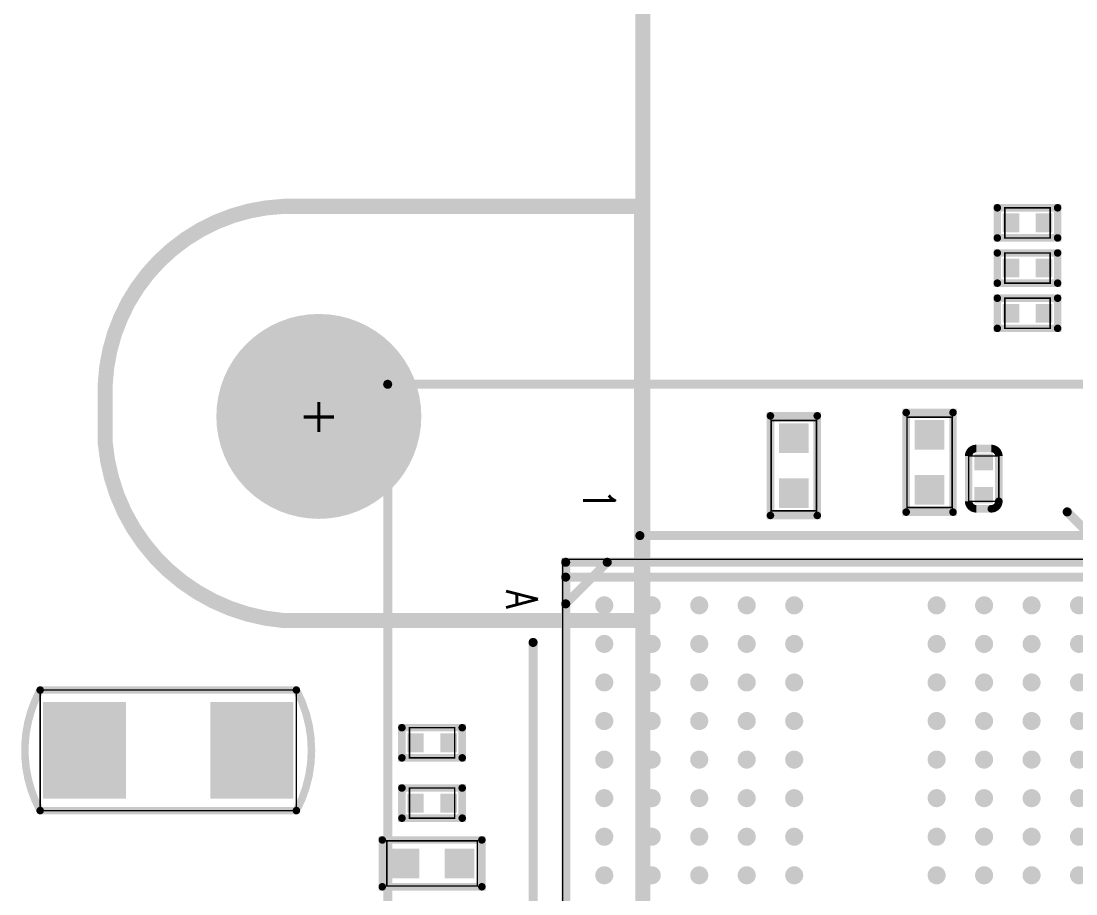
# Model space of a CAD drawing. Extents: x 60 to 160, y 44 to 135.
# Drawn here: x 72.83 to 90.6, y 103.88 to 118.59 of the extents above; entities that cross this region are included whole.
import ezdxf

# ---------------------------------------------------------------- set-up
doc = ezdxf.new("R2010")
doc.units = 0
for name, color, linetype in [('DRIL_PLTE_THRU_01', 3, 'CONTINUOUS'), ('DRIL_PLTE_THRU_02', 253, 'CONTINUOUS'), ('DRIL_PLTE_THRU_03', 4, 'CONTINUOUS'), ('DRIL_PLTE_THRU_04', 253, 'CONTINUOUS'), ('DRIL_PLTE_THRU_05', 210, 'CONTINUOUS'), ('DRIL_PLTE_THRU_06', 253, 'CONTINUOUS'), ('DRIL_PLTE_THRU_07', 57, 'CONTINUOUS'), ('DRIL_PLTE_THRU_08', 231, 'CONTINUOUS'), ('DRIL_PLTE_THRU_09', 253, 'CONTINUOUS'), ('DRIL_PLTE_THRU_10', 112, 'CONTINUOUS'), ('DRIL_PLTE_THRU_11', 216, 'CONTINUOUS'), ('DRIL_PLTE_THRU_12', 5, 'CONTINUOUS'), ('DRIL_SYMBOL', 255, 'CONTINUOUS'), ('PADS_BOT', 5, 'CONTINUOUS'), ('PADS_INNER', 3, 'CONTINUOUS'), ('PADS_TOP', 3, 'CONTINUOUS'), ('PART_TOP_2DLINE_01', 255, 'CONTINUOUS'), ('PART_TOP_2DLINE_116', 255, 'CONTINUOUS'), ('PART_TOP_2DLINE_117', 255, 'CONTINUOUS'), ('PART_TOP_2DLINE_118', 255, 'CONTINUOUS'), ('PART_TOP_2DLINE_119', 255, 'CONTINUOUS'), ('PART_TOP_2DLINE_120', 255, 'CONTINUOUS'), ('PART_TOP_2DLINE_126', 255, 'CONTINUOUS'), ('PART_TOP_TEXT_126', 255, 'CONTINUOUS')]:
    doc.layers.add(name, color=color, linetype=linetype)
doc.styles.add('W0$0762', font='simplex', dxfattribs={"width": 0.75})

# ---------------------------------------------------------------- blocks, each defined once
blk = doc.blocks.new('SMOOTH_0$127')
at = {"const_width": 0.0635}
blk.add_lwpolyline([(-0.03175, 0, 1), (0.03175, 0, 1)], format="xyb", close=True, dxfattribs=at)
blk = doc.blocks.new('SMOOTH_0$0254')
at = {"const_width": 0.0127}
blk.add_lwpolyline([(-0.00635, 0, 1), (0.00635, 0, 1)], format="xyb", close=True, dxfattribs=at)
blk = doc.blocks.new('PART_BODY_TOP_2')
at = {"layer": 'PART_TOP_2DLINE_01', "const_width": 0.127}
blk.add_lwpolyline([(-0.508, -0.127, 0.414214), (-0.381, -0.254), (0.381, -0.254, 0.414214), (0.508, -0.127), (0.508, 0.127, 0.414214), (0.381, 0.254), (-0.381, 0.254, 0.414214), (-0.508, 0.127)], format="xyb", close=True, dxfattribs=at)
at = {"layer": 'PART_TOP_2DLINE_116', "const_width": 0.0254}
blk.add_lwpolyline([(-0.381, 0.254), (-0.381, -0.254), (0.381, -0.254), (0.381, 0.254)], close=True, dxfattribs=at)
at = {"layer": 'PART_TOP_2DLINE_117', "const_width": 0.0254}
blk.add_lwpolyline([(-0.381, 0.254), (-0.381, -0.254), (0.381, -0.254), (0.381, 0.254)], close=True, dxfattribs=at)
at = {"layer": 'PART_TOP_2DLINE_01'}
for p in [(-0.508, -0.127), (-0.381, -0.254)]:
    blk.add_blockref('SMOOTH_0$127', p, dxfattribs=at)
at = {"layer": 'PART_TOP_2DLINE_116'}
for p in [(-0.381, 0.254), (0.381, 0.254), (-0.381, -0.254), (0.381, -0.254)]:
    blk.add_blockref('SMOOTH_0$0254', p, dxfattribs=at)
at = {"layer": 'PART_TOP_2DLINE_117'}
for p in [(-0.381, 0.254), (0.381, 0.254), (-0.381, -0.254), (0.381, -0.254)]:
    blk.add_blockref('SMOOTH_0$0254', p, dxfattribs=at)
blk = doc.blocks.new('DRIL_HOLE_0')
blk.add_lwpolyline([(0, 0, 1), (0, 0, 1)], format="xyb", close=True)
blk = doc.blocks.new('PAD_0')
blk.add_lwpolyline([(0, 0, 1), (0, 0, 1)], format="xyb", close=True)
blk = doc.blocks.new('PAD_3')
at = {"const_width": 0.2794}
blk.add_lwpolyline([(-0.15875, 0), (0.15875, 0)], dxfattribs=at)
blk = doc.blocks.new('STK_TOP_90')
at = {"layer": 'DRIL_PLTE_THRU_01'}
blk.add_blockref('DRIL_HOLE_0', (0, 0), dxfattribs=at)
at = {"layer": 'DRIL_PLTE_THRU_02'}
blk.add_blockref('DRIL_HOLE_0', (0, 0), dxfattribs=at)
at = {"layer": 'DRIL_PLTE_THRU_03'}
blk.add_blockref('DRIL_HOLE_0', (0, 0), dxfattribs=at)
at = {"layer": 'DRIL_PLTE_THRU_04'}
blk.add_blockref('DRIL_HOLE_0', (0, 0), dxfattribs=at)
at = {"layer": 'DRIL_PLTE_THRU_05'}
blk.add_blockref('DRIL_HOLE_0', (0, 0), dxfattribs=at)
at = {"layer": 'DRIL_PLTE_THRU_06'}
blk.add_blockref('DRIL_HOLE_0', (0, 0), dxfattribs=at)
at = {"layer": 'DRIL_PLTE_THRU_07'}
blk.add_blockref('DRIL_HOLE_0', (0, 0), dxfattribs=at)
at = {"layer": 'DRIL_PLTE_THRU_08'}
blk.add_blockref('DRIL_HOLE_0', (0, 0), dxfattribs=at)
at = {"layer": 'DRIL_PLTE_THRU_09'}
blk.add_blockref('DRIL_HOLE_0', (0, 0), dxfattribs=at)
at = {"layer": 'DRIL_PLTE_THRU_10'}
blk.add_blockref('DRIL_HOLE_0', (0, 0), dxfattribs=at)
at = {"layer": 'DRIL_PLTE_THRU_11'}
blk.add_blockref('DRIL_HOLE_0', (0, 0), dxfattribs=at)
at = {"layer": 'DRIL_PLTE_THRU_12'}
blk.add_blockref('DRIL_HOLE_0', (0, 0), dxfattribs=at)
at = {"layer": 'PADS_BOT'}
blk.add_blockref('PAD_0', (0, 0), dxfattribs=at)
at = {"layer": 'PADS_INNER'}
blk.add_blockref('PAD_0', (0, 0), dxfattribs=at)
at = {"layer": 'PADS_TOP', "rotation": 90}
blk.add_blockref('PAD_3', (0, 0), dxfattribs=at)
blk = doc.blocks.new('SYM_TOP_5')
for name, p in [('PART_BODY_TOP_2', (0, 0)), ('STK_TOP_90', (-0.279, 0)), ('STK_TOP_90', (0.279, 0))]:
    blk.add_blockref(name, p)
blk = doc.blocks.new('PART_TOP_228')
blk.add_blockref('SYM_TOP_5', (0, 0))
blk = doc.blocks.new('PART_BODY_TOP_38')
at = {"layer": 'PART_TOP_2DLINE_01', "const_width": 0.127}
blk.add_lwpolyline([(-0.838962, -0.394462), (-0.838962, 0.394462), (0.838962, 0.394462), (0.838962, -0.394462)], close=True, dxfattribs=at)
at = {"layer": 'PART_TOP_2DLINE_116', "const_width": 0.0254}
blk.add_lwpolyline([(0.762, -0.381), (0.762, 0.381), (-0.762, 0.381), (-0.762, -0.381)], close=True, dxfattribs=at)
at = {"layer": 'PART_TOP_2DLINE_117', "const_width": 0.0254}
blk.add_lwpolyline([(0.762, -0.381), (0.762, 0.381), (-0.762, 0.381), (-0.762, -0.381)], close=True, dxfattribs=at)
at = {"layer": 'PART_TOP_2DLINE_01'}
for p in [(-0.838962, 0.394462), (0.838962, 0.394462), (-0.838962, -0.394462), (0.838962, -0.394462)]:
    blk.add_blockref('SMOOTH_0$127', p, dxfattribs=at)
at = {"layer": 'PART_TOP_2DLINE_116'}
for p in [(-0.762, 0.381), (0.762, 0.381), (-0.762, -0.381), (0.762, -0.381)]:
    blk.add_blockref('SMOOTH_0$0254', p, dxfattribs=at)
at = {"layer": 'PART_TOP_2DLINE_117'}
for p in [(-0.762, 0.381), (0.762, 0.381), (-0.762, -0.381), (0.762, -0.381)]:
    blk.add_blockref('SMOOTH_0$0254', p, dxfattribs=at)
blk = doc.blocks.new('PAD_9')
at = {"const_width": 0.5}
blk.add_lwpolyline([(-0.25, 0), (0.25, 0)], dxfattribs=at)
blk = doc.blocks.new('STK_TOP_106')
at = {"layer": 'DRIL_PLTE_THRU_01'}
blk.add_blockref('DRIL_HOLE_0', (0, 0), dxfattribs=at)
at = {"layer": 'DRIL_PLTE_THRU_02'}
blk.add_blockref('DRIL_HOLE_0', (0, 0), dxfattribs=at)
at = {"layer": 'DRIL_PLTE_THRU_03'}
blk.add_blockref('DRIL_HOLE_0', (0, 0), dxfattribs=at)
at = {"layer": 'DRIL_PLTE_THRU_04'}
blk.add_blockref('DRIL_HOLE_0', (0, 0), dxfattribs=at)
at = {"layer": 'DRIL_PLTE_THRU_05'}
blk.add_blockref('DRIL_HOLE_0', (0, 0), dxfattribs=at)
at = {"layer": 'DRIL_PLTE_THRU_06'}
blk.add_blockref('DRIL_HOLE_0', (0, 0), dxfattribs=at)
at = {"layer": 'DRIL_PLTE_THRU_07'}
blk.add_blockref('DRIL_HOLE_0', (0, 0), dxfattribs=at)
at = {"layer": 'DRIL_PLTE_THRU_08'}
blk.add_blockref('DRIL_HOLE_0', (0, 0), dxfattribs=at)
at = {"layer": 'DRIL_PLTE_THRU_09'}
blk.add_blockref('DRIL_HOLE_0', (0, 0), dxfattribs=at)
at = {"layer": 'DRIL_PLTE_THRU_10'}
blk.add_blockref('DRIL_HOLE_0', (0, 0), dxfattribs=at)
at = {"layer": 'DRIL_PLTE_THRU_11'}
blk.add_blockref('DRIL_HOLE_0', (0, 0), dxfattribs=at)
at = {"layer": 'DRIL_PLTE_THRU_12'}
blk.add_blockref('DRIL_HOLE_0', (0, 0), dxfattribs=at)
at = {"layer": 'PADS_BOT'}
blk.add_blockref('PAD_0', (0, 0), dxfattribs=at)
at = {"layer": 'PADS_INNER'}
blk.add_blockref('PAD_0', (0, 0), dxfattribs=at)
at = {"layer": 'PADS_TOP'}
blk.add_blockref('PAD_9', (0, 0), dxfattribs=at)
blk = doc.blocks.new('SYM_TOP_41')
for name, p in [('PART_BODY_TOP_38', (0, 0)), ('STK_TOP_106', (-0.463, 0)), ('STK_TOP_106', (0.463, 0))]:
    blk.add_blockref(name, p)
blk = doc.blocks.new('PART_TOP_434')
blk.add_blockref('SYM_TOP_41', (0, 0))
blk = doc.blocks.new('PART_BODY_TOP_36')
at = {"layer": 'PART_TOP_2DLINE_01', "const_width": 0.127}
blk.add_lwpolyline([(-0.508, 0.254), (0.508, 0.254), (0.508, -0.254), (-0.508, -0.254)], close=True, dxfattribs=at)
at = {"layer": 'PART_TOP_2DLINE_118', "const_width": 0.0254}
blk.add_lwpolyline([(-0.381, 0.254), (0.381, 0.254), (0.381, -0.254), (-0.381, -0.254)], close=True, dxfattribs=at)
at = {"layer": 'PART_TOP_2DLINE_119', "const_width": 0.0254}
blk.add_lwpolyline([(-0.381, 0.254), (0.381, 0.254), (0.381, -0.254), (-0.381, -0.254)], close=True, dxfattribs=at)
at = {"layer": 'PART_TOP_2DLINE_01'}
for p in [(-0.508, 0.254), (0.508, 0.254), (-0.508, -0.254), (0.508, -0.254)]:
    blk.add_blockref('SMOOTH_0$127', p, dxfattribs=at)
at = {"layer": 'PART_TOP_2DLINE_118'}
for p in [(-0.381, 0.254), (0.381, 0.254), (-0.381, -0.254), (0.381, -0.254)]:
    blk.add_blockref('SMOOTH_0$0254', p, dxfattribs=at)
at = {"layer": 'PART_TOP_2DLINE_119'}
for p in [(-0.381, 0.254), (0.381, 0.254), (-0.381, -0.254), (0.381, -0.254)]:
    blk.add_blockref('SMOOTH_0$0254', p, dxfattribs=at)
blk = doc.blocks.new('SYM_TOP_39')
for name, p in [('PART_BODY_TOP_36', (0, 0)), ('STK_TOP_90', (-0.2794, 0)), ('STK_TOP_90', (0.2794, 0))]:
    blk.add_blockref(name, p)
blk = doc.blocks.new('PART_TOP_449')
blk.add_blockref('SYM_TOP_39', (0, 0))
blk = doc.blocks.new('PART_TOP_451')
blk.add_blockref('SYM_TOP_39', (0, 0))
blk = doc.blocks.new('PART_TOP_453')
blk.add_blockref('SYM_TOP_39', (0, 0))
blk = doc.blocks.new('PART_TOP_493')
blk.add_blockref('SYM_TOP_41', (0, 0))
blk = doc.blocks.new('PART_TOP_495')
blk.add_blockref('SYM_TOP_41', (0, 0))
blk = doc.blocks.new('PART_TOP_496')
blk.add_blockref('SYM_TOP_39', (0, 0))
blk = doc.blocks.new('PART_TOP_497')
blk.add_blockref('SYM_TOP_39', (0, 0))
blk = doc.blocks.new('SMOOTH_0$1524')
at = {"const_width": 0.0762}
blk.add_lwpolyline([(-0.0381, 0, 1), (0.0381, 0, 1)], format="xyb", close=True, dxfattribs=at)
blk = doc.blocks.new('PART_BODY_TOP_60')
at = {"layer": 'PART_TOP_2DLINE_118', "const_width": 0.152}
blk.add_lwpolyline([(-7.55, -5.05), (-7.55, 5.05), (7.55, 5.05), (7.55, -5.05)], close=True, dxfattribs=at)
blk.add_lwpolyline([(-6.85, -5.05), (-7.55, -4.35)], dxfattribs=at)
at = {"layer": 'PART_TOP_2DLINE_119', "const_width": 0.0254}
blk.add_lwpolyline([(7.6, -5.1), (-7.6, -5.1), (-7.6, 5.1), (7.6, 5.1)], close=True, dxfattribs=at)
at = {"layer": 'PART_TOP_2DLINE_120', "const_width": 0.152}
blk.add_lwpolyline([(-10.55, -8.05), (-10.55, 8.05), (10.55, 8.05), (10.55, -8.05)], close=True, dxfattribs=at)
at = {"layer": 'PART_TOP_2DLINE_126', "const_width": 0.152}
for points in [[(-7.55, -5.05), (-7.55, 5.05), (7.55, 5.05), (7.55, -5.05)], [(-7.3, -5.05), (-7.3, 5.05), (7.3, 5.05), (7.3, -5.05)]]:
    blk.add_lwpolyline(points, close=True, dxfattribs=at)
for points in [[(-8.4, 3.4), (-8, 3.8), (-8, -3.8)], [(-6.85, -5.05), (-7.55, -4.35)], [(5.8, -6), (6.2, -5.6), (-6.2, -5.6)]]:
    blk.add_lwpolyline(points, dxfattribs=at)
at = {"layer": 'PART_TOP_2DLINE_118'}
for p in [(-7.55, 5.05), (7.55, 5.05), (-7.55, -4.35), (-7.55, -5.05), (-6.85, -5.05), (7.55, -5.05)]:
    blk.add_blockref('SMOOTH_0$1524', p, dxfattribs=at)
at = {"layer": 'PART_TOP_2DLINE_119'}
for p in [(-7.6, 5.1), (7.6, 5.1), (-7.6, -5.1), (7.6, -5.1)]:
    blk.add_blockref('SMOOTH_0$0254', p, dxfattribs=at)
at = {"layer": 'PART_TOP_2DLINE_120'}
for p in [(-10.55, 8.05), (10.55, 8.05), (-10.55, -8.05), (10.55, -8.05)]:
    blk.add_blockref('SMOOTH_0$1524', p, dxfattribs=at)
at = {"layer": 'PART_TOP_2DLINE_126'}
for p in [(-7.55, 5.05), (-7.3, 5.05), (7.3, 5.05), (7.55, 5.05), (-8, 3.8), (-8.4, 3.4), (-8, -3.8), (-7.55, -4.35), (-7.55, -5.05), (-7.3, -5.05), (-6.85, -5.05), (7.3, -5.05), (7.55, -5.05), (-6.2, -5.6), (6.2, -5.6), (5.8, -6)]:
    blk.add_blockref('SMOOTH_0$1524', p, dxfattribs=at)
at = {"layer": 'PART_TOP_TEXT_126', "style": 'W0$0762', "width": 0.75}
for s, height, p in [('12', 0.5334, (-9.162, 4.246)), ('1', 0.533, (-8.781, -4.754)), ('A', 0.533, (-7.081, -6.054)), ('AB', 0.5334, (6.138, -6.054))]:
    blk.add_text(s, height=height, dxfattribs=at).set_placement(p)
blk = doc.blocks.new('PAD_81')
at = {"const_width": 0.1524}
blk.add_lwpolyline([(0, -0.0762, 1), (0, 0.0762, 1)], format="xyb", close=True, dxfattribs=at)
blk = doc.blocks.new('STK_TOP_202')
at = {"layer": 'DRIL_PLTE_THRU_01'}
blk.add_blockref('DRIL_HOLE_0', (0, 0), dxfattribs=at)
at = {"layer": 'DRIL_PLTE_THRU_02'}
blk.add_blockref('DRIL_HOLE_0', (0, 0), dxfattribs=at)
at = {"layer": 'DRIL_PLTE_THRU_03'}
blk.add_blockref('DRIL_HOLE_0', (0, 0), dxfattribs=at)
at = {"layer": 'DRIL_PLTE_THRU_04'}
blk.add_blockref('DRIL_HOLE_0', (0, 0), dxfattribs=at)
at = {"layer": 'DRIL_PLTE_THRU_05'}
blk.add_blockref('DRIL_HOLE_0', (0, 0), dxfattribs=at)
at = {"layer": 'DRIL_PLTE_THRU_06'}
blk.add_blockref('DRIL_HOLE_0', (0, 0), dxfattribs=at)
at = {"layer": 'DRIL_PLTE_THRU_07'}
blk.add_blockref('DRIL_HOLE_0', (0, 0), dxfattribs=at)
at = {"layer": 'DRIL_PLTE_THRU_08'}
blk.add_blockref('DRIL_HOLE_0', (0, 0), dxfattribs=at)
at = {"layer": 'DRIL_PLTE_THRU_09'}
blk.add_blockref('DRIL_HOLE_0', (0, 0), dxfattribs=at)
at = {"layer": 'DRIL_PLTE_THRU_10'}
blk.add_blockref('DRIL_HOLE_0', (0, 0), dxfattribs=at)
at = {"layer": 'DRIL_PLTE_THRU_11'}
blk.add_blockref('DRIL_HOLE_0', (0, 0), dxfattribs=at)
at = {"layer": 'DRIL_PLTE_THRU_12'}
blk.add_blockref('DRIL_HOLE_0', (0, 0), dxfattribs=at)
at = {"layer": 'PADS_BOT'}
blk.add_blockref('PAD_0', (0, 0), dxfattribs=at)
at = {"layer": 'PADS_INNER'}
blk.add_blockref('PAD_0', (0, 0), dxfattribs=at)
at = {"layer": 'PADS_TOP', "rotation": 90}
blk.add_blockref('PAD_81', (0, 0), dxfattribs=at)
blk = doc.blocks.new('SYM_TOP_63')
for name, p in [('PART_BODY_TOP_60', (0, 0)), ('STK_TOP_202', (-6.825, 4.4)), ('STK_TOP_202', (-6.175, 4.4)), ('STK_TOP_202', (-5.525, 4.4)), ('STK_TOP_202', (-4.875, 4.4)), ('STK_TOP_202', (-4.225, 4.4)), ('STK_TOP_202', (-3.575, 4.4)), ('STK_TOP_202', (-2.925, 4.4)), ('STK_TOP_202', (-2.275, 4.4)), ('STK_TOP_202', (-1.625, 4.4)), ('STK_TOP_202', (-0.975, 4.4)), ('STK_TOP_202', (0.975, 4.4)), ('STK_TOP_202', (1.625, 4.4)), ('STK_TOP_202', (2.275, 4.4)), ('STK_TOP_202', (2.925, 4.4)), ('STK_TOP_202', (3.575, 4.4)), ('STK_TOP_202', (4.225, 4.4)), ('STK_TOP_202', (4.875, 4.4)), ('STK_TOP_202', (5.525, 4.4)), ('STK_TOP_202', (6.175, 4.4)), ('STK_TOP_202', (6.825, 4.4)), ('STK_TOP_202', (-6.825, 3.6)), ('STK_TOP_202', (-6.175, 3.6)), ('STK_TOP_202', (-5.525, 3.6)), ('STK_TOP_202', (-4.875, 3.6)), ('STK_TOP_202', (-4.225, 3.6)), ('STK_TOP_202', (-3.575, 3.6)), ('STK_TOP_202', (-2.925, 3.6)), ('STK_TOP_202', (-2.275, 3.6)), ('STK_TOP_202', (-1.625, 3.6)), ('STK_TOP_202', (-0.975, 3.6)), ('STK_TOP_202', (0.975, 3.6)), ('STK_TOP_202', (1.625, 3.6)), ('STK_TOP_202', (2.275, 3.6)), ('STK_TOP_202', (2.925, 3.6)), ('STK_TOP_202', (3.575, 3.6)), ('STK_TOP_202', (4.225, 3.6)), ('STK_TOP_202', (4.875, 3.6)), ('STK_TOP_202', (5.525, 3.6)), ('STK_TOP_202', (6.175, 3.6)), ('STK_TOP_202', (6.825, 3.6)), ('STK_TOP_202', (-6.825, 2.8)), ('STK_TOP_202', (-6.175, 2.8)), ('STK_TOP_202', (-5.525, 2.8)), ('STK_TOP_202', (-4.875, 2.8)), ('STK_TOP_202', (-4.225, 2.8)), ('STK_TOP_202', (-3.575, 2.8)), ('STK_TOP_202', (-2.925, 2.8)), ('STK_TOP_202', (-2.275, 2.8)), ('STK_TOP_202', (-1.625, 2.8)), ('STK_TOP_202', (-0.975, 2.8)), ('STK_TOP_202', (0.975, 2.8)), ('STK_TOP_202', (1.625, 2.8)), ('STK_TOP_202', (2.275, 2.8)), ('STK_TOP_202', (2.925, 2.8)), ('STK_TOP_202', (3.575, 2.8)), ('STK_TOP_202', (4.225, 2.8)), ('STK_TOP_202', (4.875, 2.8)), ('STK_TOP_202', (5.525, 2.8)), ('STK_TOP_202', (6.175, 2.8)), ('STK_TOP_202', (6.825, 2.8)), ('STK_TOP_202', (-6.825, 2)), ('STK_TOP_202', (-6.175, 2)), ('STK_TOP_202', (-5.525, 2)), ('STK_TOP_202', (-4.875, 2)), ('STK_TOP_202', (-4.225, 2)), ('STK_TOP_202', (-3.575, 2)), ('STK_TOP_202', (-2.925, 2)), ('STK_TOP_202', (-2.275, 2)), ('STK_TOP_202', (-1.625, 2)), ('STK_TOP_202', (-0.975, 2)), ('STK_TOP_202', (0.975, 2)), ('STK_TOP_202', (1.625, 2)), ('STK_TOP_202', (2.275, 2)), ('STK_TOP_202', (2.925, 2)), ('STK_TOP_202', (3.575, 2)), ('STK_TOP_202', (4.225, 2)), ('STK_TOP_202', (4.875, 2)), ('STK_TOP_202', (5.525, 2)), ('STK_TOP_202', (6.175, 2)), ('STK_TOP_202', (6.825, 2)), ('STK_TOP_202', (-6.825, 1.2)), ('STK_TOP_202', (-6.175, 1.2)), ('STK_TOP_202', (-5.525, 1.2)), ('STK_TOP_202', (-4.875, 1.2)), ('STK_TOP_202', (-4.225, 1.2)), ('STK_TOP_202', (-3.575, 1.2)), ('STK_TOP_202', (-2.925, 1.2)), ('STK_TOP_202', (-2.275, 1.2)), ('STK_TOP_202', (-1.625, 1.2)), ('STK_TOP_202', (-0.975, 1.2)), ('STK_TOP_202', (0.975, 1.2)), ('STK_TOP_202', (1.625, 1.2)), ('STK_TOP_202', (2.275, 1.2)), ('STK_TOP_202', (2.925, 1.2)), ('STK_TOP_202', (3.575, 1.2)), ('STK_TOP_202', (4.225, 1.2)), ('STK_TOP_202', (4.875, 1.2)), ('STK_TOP_202', (5.525, 1.2)), ('STK_TOP_202', (6.175, 1.2)), ('STK_TOP_202', (6.825, 1.2)), ('STK_TOP_202', (-6.825, -1.2)), ('STK_TOP_202', (-6.175, -1.2)), ('STK_TOP_202', (-5.525, -1.2)), ('STK_TOP_202', (-4.875, -1.2)), ('STK_TOP_202', (-4.225, -1.2)), ('STK_TOP_202', (-3.575, -1.2)), ('STK_TOP_202', (-2.925, -1.2)), ('STK_TOP_202', (-2.275, -1.2)), ('STK_TOP_202', (-1.625, -1.2)), ('STK_TOP_202', (-0.975, -1.2)), ('STK_TOP_202', (0.975, -1.2)), ('STK_TOP_202', (1.625, -1.2)), ('STK_TOP_202', (2.275, -1.2)), ('STK_TOP_202', (2.925, -1.2)), ('STK_TOP_202', (3.575, -1.2)), ('STK_TOP_202', (4.225, -1.2)), ('STK_TOP_202', (4.875, -1.2)), ('STK_TOP_202', (5.525, -1.2)), ('STK_TOP_202', (6.175, -1.2)), ('STK_TOP_202', (6.825, -1.2)), ('STK_TOP_202', (-6.825, -2)), ('STK_TOP_202', (-6.175, -2)), ('STK_TOP_202', (-5.525, -2)), ('STK_TOP_202', (-4.875, -2)), ('STK_TOP_202', (-4.225, -2)), ('STK_TOP_202', (-3.575, -2)), ('STK_TOP_202', (-2.925, -2)), ('STK_TOP_202', (-2.275, -2)), ('STK_TOP_202', (-1.625, -2)), ('STK_TOP_202', (-0.975, -2)), ('STK_TOP_202', (0.975, -2)), ('STK_TOP_202', (1.625, -2)), ('STK_TOP_202', (2.275, -2)), ('STK_TOP_202', (2.925, -2)), ('STK_TOP_202', (3.575, -2)), ('STK_TOP_202', (4.225, -2)), ('STK_TOP_202', (4.875, -2)), ('STK_TOP_202', (5.525, -2)), ('STK_TOP_202', (6.175, -2)), ('STK_TOP_202', (6.825, -2)), ('STK_TOP_202', (-6.825, -2.8)), ('STK_TOP_202', (-6.175, -2.8)), ('STK_TOP_202', (-5.525, -2.8)), ('STK_TOP_202', (-4.875, -2.8)), ('STK_TOP_202', (-4.225, -2.8)), ('STK_TOP_202', (-3.575, -2.8)), ('STK_TOP_202', (-2.925, -2.8)), ('STK_TOP_202', (-2.275, -2.8)), ('STK_TOP_202', (-1.625, -2.8)), ('STK_TOP_202', (-0.975, -2.8)), ('STK_TOP_202', (0.975, -2.8)), ('STK_TOP_202', (1.625, -2.8)), ('STK_TOP_202', (2.275, -2.8)), ('STK_TOP_202', (2.925, -2.8)), ('STK_TOP_202', (3.575, -2.8)), ('STK_TOP_202', (4.225, -2.8)), ('STK_TOP_202', (4.875, -2.8)), ('STK_TOP_202', (5.525, -2.8)), ('STK_TOP_202', (6.175, -2.8)), ('STK_TOP_202', (6.825, -2.8)), ('STK_TOP_202', (-6.825, -3.6)), ('STK_TOP_202', (-6.175, -3.6)), ('STK_TOP_202', (-5.525, -3.6)), ('STK_TOP_202', (-4.875, -3.6)), ('STK_TOP_202', (-4.225, -3.6)), ('STK_TOP_202', (-3.575, -3.6)), ('STK_TOP_202', (-2.925, -3.6)), ('STK_TOP_202', (-2.275, -3.6)), ('STK_TOP_202', (-1.625, -3.6)), ('STK_TOP_202', (-0.975, -3.6)), ('STK_TOP_202', (0.975, -3.6)), ('STK_TOP_202', (1.625, -3.6)), ('STK_TOP_202', (2.275, -3.6)), ('STK_TOP_202', (2.925, -3.6)), ('STK_TOP_202', (3.575, -3.6)), ('STK_TOP_202', (4.225, -3.6)), ('STK_TOP_202', (4.875, -3.6)), ('STK_TOP_202', (5.525, -3.6)), ('STK_TOP_202', (6.175, -3.6)), ('STK_TOP_202', (6.825, -3.6)), ('STK_TOP_202', (-6.825, -4.4)), ('STK_TOP_202', (-6.175, -4.4)), ('STK_TOP_202', (-5.525, -4.4)), ('STK_TOP_202', (-4.875, -4.4)), ('STK_TOP_202', (-4.225, -4.4)), ('STK_TOP_202', (-3.575, -4.4)), ('STK_TOP_202', (-2.925, -4.4)), ('STK_TOP_202', (-2.275, -4.4)), ('STK_TOP_202', (-1.625, -4.4)), ('STK_TOP_202', (-0.975, -4.4)), ('STK_TOP_202', (0.975, -4.4)), ('STK_TOP_202', (1.625, -4.4)), ('STK_TOP_202', (2.275, -4.4)), ('STK_TOP_202', (2.925, -4.4)), ('STK_TOP_202', (3.575, -4.4)), ('STK_TOP_202', (4.225, -4.4)), ('STK_TOP_202', (4.875, -4.4)), ('STK_TOP_202', (5.525, -4.4)), ('STK_TOP_202', (6.175, -4.4)), ('STK_TOP_202', (6.825, -4.4))]:
    blk.add_blockref(name, p)
blk = doc.blocks.new('PART_TOP_692')
blk.add_blockref('SYM_TOP_63', (0, 0))
blk = doc.blocks.new('SMOOTH_0$254')
at = {"const_width": 0.127}
blk.add_lwpolyline([(-0.0635, 0, 1), (0.0635, 0, 1)], format="xyb", close=True, dxfattribs=at)
blk = doc.blocks.new('PART_BODY_TOP_42357')
at = {"layer": 'PART_TOP_2DLINE_01', "const_width": 0.254}
blk.add_lwpolyline([(-19.98, 19.95), (20.01, 19.95), (20.01, -20.06), (-19.98, -20.06)], close=True, dxfattribs=at)
for points in [[(-29.04, 10.76, -0.388879), (-26.04, 13.76), (-20, 13.76), (-20, 6.78), (-26.04, 6.78, -0.365453), (-29.04, 9.78)], [(-27.04, 10.22, 1), (-23.84, 10.22, 1)]]:
    blk.add_lwpolyline(points, format="xyb", close=True, dxfattribs=at)
at = {"layer": 'PART_TOP_2DLINE_01'}
for p in [(-26.04, 13.76), (-20, 13.76), (-29.04, 10.76), (-29.04, 9.78), (-26.04, 6.78), (-20, 6.78)]:
    blk.add_blockref('SMOOTH_0$254', p, dxfattribs=at)
blk = doc.blocks.new('DRIL_SYMBOL_3$2')
at = {"layer": 'DRIL_SYMBOL', "const_width": 0.0508}
for points in [[(0, -0.254), (0, 0.254)], [(-0.254, 0), (0.254, 0)]]:
    blk.add_lwpolyline(points, dxfattribs=at)
blk = doc.blocks.new('DRIL_HOLE_3$2')
at = {"const_width": 1.6}
blk.add_lwpolyline([(-0.8, 0, 1), (0.8, 0, 1)], format="xyb", close=True, dxfattribs=at)
blk.add_blockref('DRIL_SYMBOL_3$2', (0, 0))
blk = doc.blocks.new('PAD_100')
at = {"const_width": 1.6}
blk.add_lwpolyline([(0, -0.8, 1), (0, 0.8, 1)], format="xyb", close=True, dxfattribs=at)
blk = doc.blocks.new('STK_TOP_210')
at = {"layer": 'DRIL_PLTE_THRU_01'}
blk.add_blockref('DRIL_HOLE_3$2', (0, 0), dxfattribs=at)
at = {"layer": 'DRIL_PLTE_THRU_02'}
blk.add_blockref('DRIL_HOLE_3$2', (0, 0), dxfattribs=at)
at = {"layer": 'DRIL_PLTE_THRU_03'}
blk.add_blockref('DRIL_HOLE_3$2', (0, 0), dxfattribs=at)
at = {"layer": 'DRIL_PLTE_THRU_04'}
blk.add_blockref('DRIL_HOLE_3$2', (0, 0), dxfattribs=at)
at = {"layer": 'DRIL_PLTE_THRU_05'}
blk.add_blockref('DRIL_HOLE_3$2', (0, 0), dxfattribs=at)
at = {"layer": 'DRIL_PLTE_THRU_06'}
blk.add_blockref('DRIL_HOLE_3$2', (0, 0), dxfattribs=at)
at = {"layer": 'DRIL_PLTE_THRU_07'}
blk.add_blockref('DRIL_HOLE_3$2', (0, 0), dxfattribs=at)
at = {"layer": 'DRIL_PLTE_THRU_08'}
blk.add_blockref('DRIL_HOLE_3$2', (0, 0), dxfattribs=at)
at = {"layer": 'DRIL_PLTE_THRU_09'}
blk.add_blockref('DRIL_HOLE_3$2', (0, 0), dxfattribs=at)
at = {"layer": 'DRIL_PLTE_THRU_10'}
blk.add_blockref('DRIL_HOLE_3$2', (0, 0), dxfattribs=at)
at = {"layer": 'DRIL_PLTE_THRU_11'}
blk.add_blockref('DRIL_HOLE_3$2', (0, 0), dxfattribs=at)
at = {"layer": 'DRIL_PLTE_THRU_12'}
blk.add_blockref('DRIL_HOLE_3$2', (0, 0), dxfattribs=at)
at = {"layer": 'PADS_BOT'}
blk.add_blockref('PAD_100', (0, 0), dxfattribs=at)
at = {"layer": 'PADS_INNER'}
blk.add_blockref('PAD_100', (0, 0), dxfattribs=at)
at = {"layer": 'PADS_TOP'}
blk.add_blockref('PAD_100', (0, 0), dxfattribs=at)
blk = doc.blocks.new('SYM_TOP_77')
for name, p in [('PART_BODY_TOP_42357', (0, 0)), ('STK_TOP_210', (-25.44, 10.21))]:
    blk.add_blockref(name, p)
blk = doc.blocks.new('PART_TOP_830')
blk.add_blockref('SYM_TOP_77', (0, 0))
blk = doc.blocks.new('PART_BODY_TOP_8')
at = {"layer": 'PART_TOP_2DLINE_01', "const_width": 0.127}
blk.add_lwpolyline([(2.159, -1.016, 0.253503), (2.159, 1.016), (-2.159, 1.016, 0.249792), (-2.159, -1.016)], format="xyb", close=True, dxfattribs=at)
at = {"layer": 'PART_TOP_2DLINE_116', "const_width": 0.0254}
blk.add_lwpolyline([(-2.159, 1.016), (-2.159, -1.016), (2.159, -1.016), (2.159, 1.016)], close=True, dxfattribs=at)
at = {"layer": 'PART_TOP_2DLINE_01'}
for p in [(-2.159, 1.016), (2.159, 1.016), (-2.159, -1.016), (2.159, -1.016)]:
    blk.add_blockref('SMOOTH_0$127', p, dxfattribs=at)
at = {"layer": 'PART_TOP_2DLINE_116'}
for p in [(-2.159, 1.016), (2.159, 1.016), (-2.159, -1.016), (2.159, -1.016)]:
    blk.add_blockref('SMOOTH_0$0254', p, dxfattribs=at)
blk = doc.blocks.new('PAD_4')
at = {"const_width": 1.397}
blk.add_lwpolyline([(-0.8128, 0), (0.8128, 0)], dxfattribs=at)
blk = doc.blocks.new('STK_TOP_96')
at = {"layer": 'DRIL_PLTE_THRU_01'}
blk.add_blockref('DRIL_HOLE_0', (0, 0), dxfattribs=at)
at = {"layer": 'DRIL_PLTE_THRU_02'}
blk.add_blockref('DRIL_HOLE_0', (0, 0), dxfattribs=at)
at = {"layer": 'DRIL_PLTE_THRU_03'}
blk.add_blockref('DRIL_HOLE_0', (0, 0), dxfattribs=at)
at = {"layer": 'DRIL_PLTE_THRU_04'}
blk.add_blockref('DRIL_HOLE_0', (0, 0), dxfattribs=at)
at = {"layer": 'DRIL_PLTE_THRU_05'}
blk.add_blockref('DRIL_HOLE_0', (0, 0), dxfattribs=at)
at = {"layer": 'DRIL_PLTE_THRU_06'}
blk.add_blockref('DRIL_HOLE_0', (0, 0), dxfattribs=at)
at = {"layer": 'DRIL_PLTE_THRU_07'}
blk.add_blockref('DRIL_HOLE_0', (0, 0), dxfattribs=at)
at = {"layer": 'DRIL_PLTE_THRU_08'}
blk.add_blockref('DRIL_HOLE_0', (0, 0), dxfattribs=at)
at = {"layer": 'DRIL_PLTE_THRU_09'}
blk.add_blockref('DRIL_HOLE_0', (0, 0), dxfattribs=at)
at = {"layer": 'DRIL_PLTE_THRU_10'}
blk.add_blockref('DRIL_HOLE_0', (0, 0), dxfattribs=at)
at = {"layer": 'DRIL_PLTE_THRU_11'}
blk.add_blockref('DRIL_HOLE_0', (0, 0), dxfattribs=at)
at = {"layer": 'DRIL_PLTE_THRU_12'}
blk.add_blockref('DRIL_HOLE_0', (0, 0), dxfattribs=at)
at = {"layer": 'PADS_BOT'}
blk.add_blockref('PAD_0', (0, 0), dxfattribs=at)
at = {"layer": 'PADS_INNER'}
blk.add_blockref('PAD_0', (0, 0), dxfattribs=at)
at = {"layer": 'PADS_TOP', "rotation": 90}
blk.add_blockref('PAD_4', (0, 0), dxfattribs=at)
blk = doc.blocks.new('SYM_TOP_11')
for name, p in [('STK_TOP_96', (-1.4097, 0)), ('STK_TOP_96', (1.4097, 0)), ('PART_BODY_TOP_8', (0, 0))]:
    blk.add_blockref(name, p)
blk = doc.blocks.new('PART_TOP_846')
blk.add_blockref('SYM_TOP_11', (0, 0))

msp = doc.modelspace()

# ---------------------------------------------------------------- block references
for name, p in [('PART_TOP_830', (103.288, 101.707)), ('PART_TOP_451', (89.789, 115.189)), ('PART_TOP_453', (89.789, 114.427)), ('PART_TOP_449', (89.789, 113.665)), ('PART_TOP_496', (79.756, 106.426))]:
    msp.add_blockref(name, p)
for name, p, rotation in [('PART_TOP_692', (87.058, 101.918), 270), ('PART_TOP_493', (85.852, 111.097), 270), ('PART_TOP_434', (88.14, 111.153), 270), ('PART_TOP_228', (89.052, 110.878), 90), ('PART_TOP_846', (75.311, 106.299), 180), ('PART_TOP_497', (79.756, 105.41), 180), ('PART_TOP_495', (79.756, 104.394), 180)]:
    msp.add_blockref(name, p, dxfattribs=dict(rotation=rotation))

doc.saveas('drawing.dxf')
